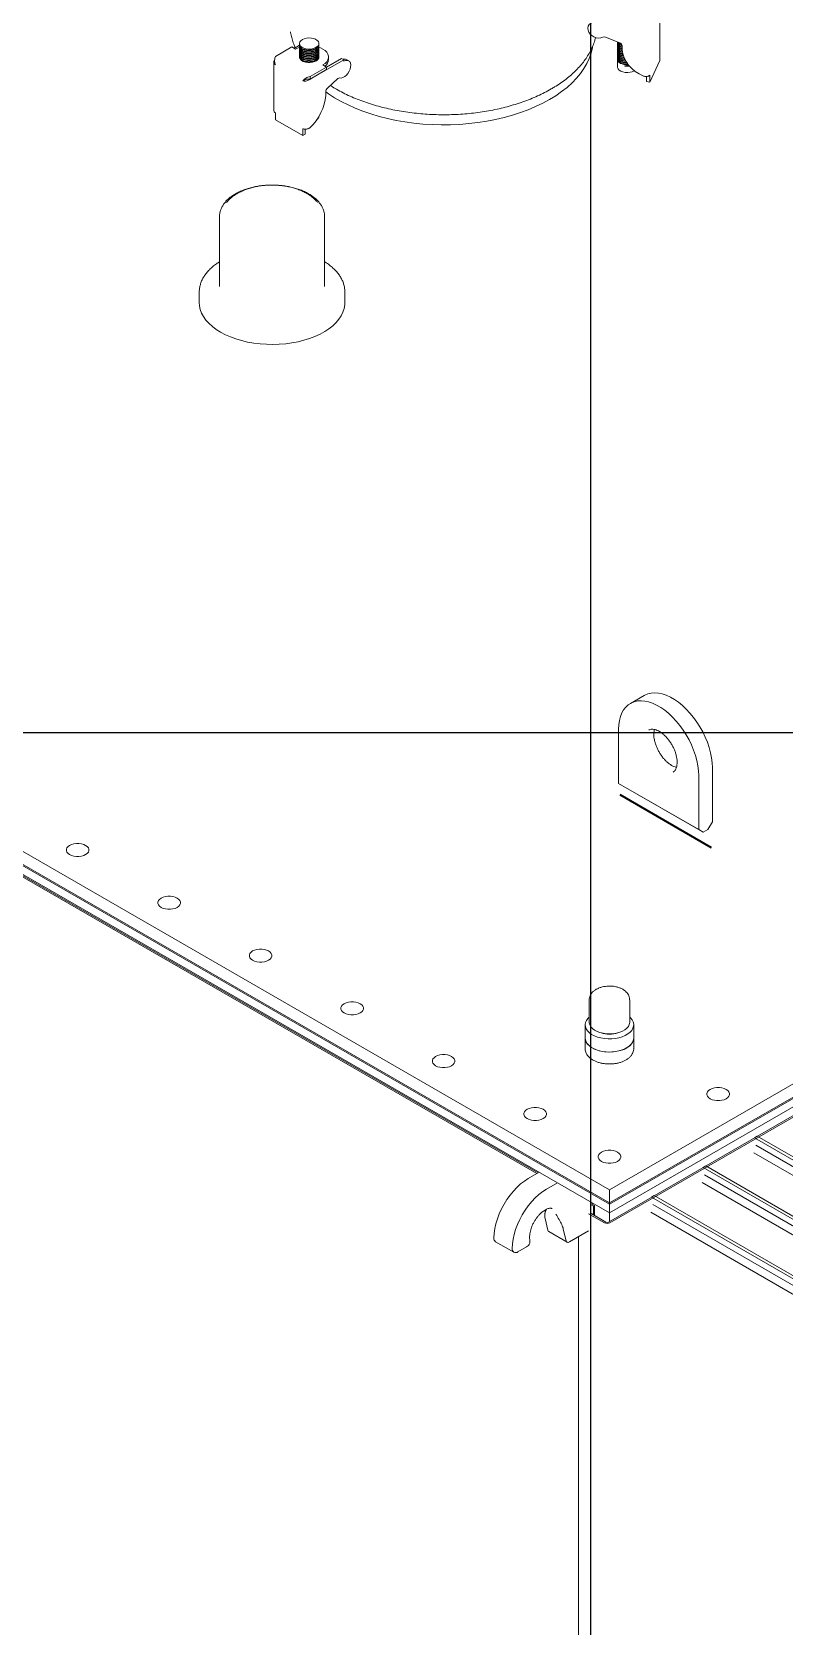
# Model space of a CAD drawing. Header units: millimetres. Extents: x 51507 to 66627, y -17810 to -7118.
# Drawn here: x 60522 to 60987, y -14679 to -13693 of the extents above; entities that cross this region are included whole.
import ezdxf

# ---------------------------------------------------------------- set-up
doc = ezdxf.new("R2010")
doc.units = ezdxf.units.MM
doc.header["$LTSCALE"] = 10
doc.layers.get('Defpoints').update_dxf_attribs({"lineweight": 25})
doc.layers.add('粗实线', color=4, linetype='Continuous', lineweight=18)
doc.layers.add('细实线', color=3, linetype='Continuous', lineweight=35)

msp = doc.modelspace()

# ---------------------------------------------------------------- linework, layer by layer
at = {"layer": 'Defpoints'}
for p, q in [((60867.409, -7118.116), (60867.409, -17810.116)), ((51507.409, -14126.114), (66627.409, -14126.114))]:
    msp.add_line(p, q, dxfattribs=at)
at = {"layer": '粗实线'}
for p, q in [((59542.754, -13637.505), (60879.186, -14409.011)), ((59542.754, -13645.671), (60879.186, -14417.177)), ((60879.186, -14417.994), (59549.825, -13650.57)), ((59550.931, -13656.464), (60879.186, -14423.249)), ((60910.393, -13705.409), (60910.393, -13675.607)), ((60684.307, -13702.741), (60687.587, -13700.847)), ((60684.705, -13702.511), (60684.534, -13701.525)), ((60687.57, -13699.749), (60687.57, -13700.642)), ((60687.57, -13700.894), (60687.57, -13701.663)), ((60699.57, -13700.132), (60699.57, -13699.749)), ((60699.57, -13701.153), (60699.57, -13700.384)), ((60699.57, -13702.173), (60699.57, -13701.405)), ((60876.792, -13695.878), (60885.554, -13699.383)), ((60884.151, -13698.822), (60884.151, -13699.154)), ((60884.151, -13699.406), (60884.151, -13700.174)), ((60884.151, -13700.426), (60884.151, -13701.195)), ((60884.151, -13701.447), (60884.151, -13702.216)), ((60886.064, -13699.695), (60885.33, -13699.242)), ((60834.328, -14398.99), (59630.435, -13703.997)), ((60835.035, -14398.581), (59631.142, -13703.589)), ((60671.683, -13711.243), (60671.683, -13741.045)), ((60672.621, -13707.773), (60682.822, -13701.883)), ((60682.822, -13701.883), (60685.085, -13703.19)), ((60687.57, -13701.915), (60687.57, -13702.684)), ((60687.57, -13702.936), (60687.57, -13703.704)), ((60687.57, -13703.956), (60687.57, -13704.725)), ((60687.57, -13704.977), (60687.57, -13705.746)), ((60687.57, -13705.998), (60687.57, -13706.766)), ((60687.57, -13707.018), (60687.57, -13707.787)), ((60687.57, -13708.039), (60687.57, -13708.088)), ((60694.117, -13721.897), (60714.994, -13709.844)), ((60699.57, -13703.194), (60699.57, -13702.425)), ((60699.57, -13704.215), (60699.57, -13703.446)), ((60699.57, -13705.235), (60699.57, -13704.467)), ((60699.57, -13706.256), (60699.57, -13705.487)), ((60699.57, -13707.277), (60699.57, -13706.508)), ((60699.57, -13708.088), (60699.57, -13707.529)), ((60704.318, -13714.375), (60713.58, -13709.028)), ((60705.57, -13709.721), (60705.57, -13708.088)), ((60713.58, -13709.028), (60714.994, -13709.844)), ((60714.994, -13709.844), (60714.994, -13710.743)), ((60717.994, -13710.446), (60716.58, -13709.629)), ((60884.151, -13702.468), (60884.151, -13703.236)), ((60884.151, -13703.488), (60884.151, -13704.257)), ((60884.151, -13704.509), (60884.151, -13705.278)), ((60884.151, -13705.53), (60884.151, -13706.298)), ((60884.151, -13706.55), (60884.151, -13707.319)), ((60884.151, -13707.571), (60884.151, -13708.34)), ((60884.151, -13708.592), (60884.151, -13709.36)), ((60884.151, -13709.612), (60884.151, -13714.251)), ((60910.284, -13710.193), (60904.072, -13723.576)), ((60910.365, -13705.321), (60910.284, -13705.883)), ((60910.284, -13710.193), (60910.284, -13705.883)), ((60694.117, -13720.182), (60704.318, -13714.293)), ((60694.117, -13721.815), (60704.318, -13715.926)), ((60694.117, -13720.182), (60694.117, -13721.815)), ((60704.318, -13714.293), (60702.055, -13712.987)), ((60704.318, -13714.293), (60704.318, -13715.926)), ((60888.599, -13713.766), (60888.599, -13713.514)), ((60888.648, -13713.57), (60888.599, -13713.766)), ((60888.648, -13713.498), (60888.648, -13713.57)), ((60902.14, -13723.277), (60902.14, -13720.14)), ((60904.072, -13723.576), (60904.072, -13719.266)), ((60689.591, -13722.795), (60690.409, -13722.323)), ((60711.218, -13721.49), (60704.803, -13727.342)), ((60904.072, -13723.576), (60902.14, -13723.277)), ((60672.621, -13746.956), (60672.621, -13742.646)), ((60689.591, -13756.753), (60672.621, -13746.956)), ((60689.591, -13756.753), (60689.591, -13752.442)), ((60689.591, -13756.753), (60691.005, -13755.936)), ((60691.005, -13755.936), (60691.005, -13752.71)), ((60638.089, -13806.902), (60638.09, -13806.743)), ((60638.089, -13806.902), (60638.089, -13850.178)), ((60703.089, -13806.902), (60703.086, -13807.171)), ((60703.089, -13850.178), (60703.089, -13806.902)), ((60625.589, -13853.444), (60625.601, -13852.859)), ((60625.589, -13853.444), (60625.589, -13859.977)), ((60715.589, -13859.977), (60715.589, -13853.444)), ((60879.186, -14409.011), (61572.15, -14008.971)), ((60879.186, -14417.177), (61572.15, -14017.137)), ((61565.079, -14022.036), (60879.186, -14417.994)), ((60879.186, -14423.249), (61563.973, -14027.93)), ((60878.62, -14428.941), (61506.248, -14066.619)), ((60879.468, -14429.431), (61507.096, -14067.109)), ((60900.578, -14103.156), (60892.093, -14108.054)), ((60884.842, -14157.557), (60884.842, -14124.079)), ((60934.34, -14152.653), (60934.34, -14186.131)), ((60942.825, -14147.755), (60942.825, -14181.233)), ((60884.842, -14157.557), (60934.34, -14186.131)), ((60887.671, -14159.19), (60884.842, -14157.557)), ((60937.168, -14187.765), (60887.671, -14159.19)), ((60939.997, -14186.132), (60942.825, -14181.233)), ((60934.34, -14186.131), (60937.168, -14187.765)), ((60939.997, -14186.132), (60937.168, -14187.765)), ((60866.686, -14291.443), (60866.686, -14305.324)), ((60891.686, -14305.324), (60891.686, -14291.443)), ((60864.186, -14306.957), (60864.186, -14315.123)), ((60894.186, -14315.123), (60894.186, -14306.957)), ((60864.186, -14315.123), (60864.186, -14321.655)), ((60864.187, -14321.548), (60864.186, -14321.655)), ((60894.186, -14321.655), (60894.186, -14315.123)), ((60968.847, -14376.854), (60970.544, -14375.874)), ((61180.979, -14499.315), (60968.847, -14376.854)), ((61179.1, -14502.313), (60969.695, -14381.427)), ((61182.676, -14498.336), (60970.544, -14375.874)), ((61174.329, -14505.067), (60968.423, -14386.2)), ((60828.981, -14402.076), (60835.745, -14398.171)), ((60937.027, -14395.223), (60938.724, -14394.244)), ((61149.159, -14517.684), (60937.027, -14395.223)), ((61147.28, -14520.682), (60937.875, -14399.796)), ((61150.856, -14516.705), (60938.724, -14394.244)), ((60840.295, -14408.607), (60847.059, -14404.703)), ((60879.186, -14417.177), (60879.186, -14409.011)), ((61142.51, -14523.436), (60936.603, -14404.569)), ((60869.286, -14419.171), (60867.872, -14418.354)), ((60868.579, -14417.126), (60868.579, -14417.946)), ((60869.993, -14418.762), (60868.579, -14417.946)), ((60869.286, -14419.171), (60869.993, -14418.762)), ((60869.286, -14424.532), (60869.286, -14419.171)), ((60869.993, -14424.941), (60869.993, -14418.762)), ((60879.186, -14417.994), (60879.186, -14417.177)), ((60879.186, -14422.346), (60879.186, -14417.994)), ((60905.207, -14413.592), (60906.904, -14412.613)), ((61117.339, -14536.054), (60905.207, -14413.592)), ((61116.428, -14539.61), (60906.056, -14418.165)), ((61119.036, -14535.074), (60906.904, -14412.613)), ((60841.06, -14434.05), (60839.348, -14426.768)), ((60876.074, -14429.431), (60866.316, -14423.798)), ((60876.923, -14428.941), (60867.165, -14423.308)), ((60879.186, -14423.249), (60879.186, -14422.346)), ((60879.186, -14422.346), (60879.186, -14423.249)), ((60879.186, -14428.614), (60879.186, -14423.249)), ((61116.066, -14544.909), (60904.783, -14422.938)), ((60808.804, -14441.108), (60820.117, -14447.639)), ((60841.623, -14434.888), (60852.937, -14441.419)), ((60852.374, -14440.581), (60850.662, -14433.3)), ((60866.316, -14434.413), (60854.437, -14441.27)), ((60860.094, -14438.005), (60860.094, -15236.746)), ((60822.617, -14447.391), (60827.92, -14444.33))]:
    msp.add_line(p, q, dxfattribs=at)
for points in [[(60871.633, -13686.513), (60870.188, -13686.444), (60868.833, -13686.69), (60867.656, -13687.234), (60866.73, -13688.042), (60866.114, -13689.064), (60865.848, -13690.234), (60865.947, -13691.479), (60866.406, -13692.719), (60867.196, -13693.877), (60868.266, -13694.879), (60869.55, -13695.661), (60870.965, -13696.175), (60872.422, -13696.388), (60873.83, -13696.286), (60875.098, -13695.875)], [(60689.327, -13697.3), (60688.406, -13697.986), (60687.808, -13698.783), (60687.573, -13699.64), (60687.715, -13700.505), (60688.224, -13701.322), (60689.069, -13702.04), (60690.198, -13702.614), (60691.538, -13703.008), (60693.005, -13703.198), (60694.509, -13703.17), (60695.953, -13702.928), (60697.248, -13702.486), (60698.311, -13701.872), (60699.077, -13701.125), (60699.496, -13700.291), (60699.543, -13699.423), (60699.215, -13698.576), (60698.533, -13697.802), (60697.538, -13697.151), (60696.294, -13696.663), (60694.879, -13696.369), (60693.382, -13696.287), (60691.896, -13696.423), (60690.516, -13696.768), (60689.327, -13697.3)], [(60886.944, -13701.275), (60886.962, -13703.667), (60887.393, -13706.095), (60888.227, -13708.507), (60889.446, -13710.852), (60891.024, -13713.078), (60892.928, -13715.139), (60895.116, -13716.99), (60897.541, -13718.591), (60900.153, -13719.91)], [(60685.085, -13703.19), (60686.687, -13702.414), (60687.669, -13702.056)], [(60687.57, -13708.088), (60687.644, -13708.63), (60688.064, -13709.464), (60688.829, -13710.211), (60689.893, -13710.825), (60691.187, -13711.267), (60692.631, -13711.509), (60694.135, -13711.537), (60695.603, -13711.347), (60696.943, -13710.953), (60698.071, -13710.379), (60698.916, -13709.661), (60699.426, -13708.844), (60699.57, -13708.088)], [(60699.518, -13702.072), (60700.453, -13702.414), (60702.055, -13703.19), (60703.4, -13704.115), (60704.446, -13705.16), (60705.161, -13706.295), (60705.524, -13707.484), (60705.524, -13708.692), (60705.161, -13709.881), (60704.446, -13711.016), (60703.4, -13712.062), (60702.055, -13712.987)], [(60868.755, -13701.655), (60868.618, -13702.44), (60867.831, -13705.698), (60866.698, -13708.921), (60865.224, -13712.098), (60863.413, -13715.216), (60861.274, -13718.264), (60858.813, -13721.23), (60856.041, -13724.104), (60852.967, -13726.873), (60849.605, -13729.528), (60845.965, -13732.058), (60842.063, -13734.454), (60837.912, -13736.707), (60833.529, -13738.808), (60828.93, -13740.749), (60824.133, -13742.523), (60819.156, -13744.124), (60814.018, -13745.544), (60808.738, -13746.779), (60803.336, -13747.825), (60797.833, -13748.676), (60792.25, -13749.33), (60786.607, -13749.784), (60780.927, -13750.037), (60775.231, -13750.088), (60769.54, -13749.936), (60763.876, -13749.582), (60758.26, -13749.028), (60752.714, -13748.275), (60747.259, -13747.326), (60741.916, -13746.185), (60736.704, -13744.857), (60731.644, -13743.346), (60726.755, -13741.658), (60722.055, -13739.799), (60717.562, -13737.777), (60713.293, -13735.599), (60709.265, -13733.273), (60705.492, -13730.809), (60703.785, -13729.587)], [(60714.994, -13710.743), (60716.053, -13710.286), (60717.044, -13710.169), (60717.906, -13710.398), (60718.584, -13710.958), (60719.035, -13711.815), (60719.23, -13712.914), (60719.157, -13714.185), (60718.821, -13715.548), (60718.243, -13716.918), (60717.459, -13718.206), (60716.52, -13719.333), (60715.484, -13720.226), (60714.417, -13720.829), (60713.387, -13721.104), (60712.458, -13721.033)], [(60884.151, -13714.251), (60884.191, -13714.649), (60884.55, -13715.492), (60885.261, -13716.258), (60886.279, -13716.897), (60887.54, -13717.37), (60888.965, -13717.646), (60890.465, -13717.71), (60891.946, -13717.556), (60893.313, -13717.195), (60894.482, -13716.648), (60894.588, -13716.583)], [(60703.787, -13729.607), (60703.773, -13732.004), (60703.457, -13734.547), (60702.847, -13737.183), (60701.954, -13739.853), (60700.799, -13742.503), (60699.406, -13745.073), (60697.804, -13747.511), (60696.028, -13749.762), (60694.117, -13751.78)], [(60625.589, -13859.977), (60625.724, -13861.986), (60626.207, -13864.267), (60627.038, -13866.515), (60628.209, -13868.711), (60629.712, -13870.84), (60631.535, -13872.883), (60633.664, -13874.825), (60636.082, -13876.651), (60638.769, -13878.346)], [(60638.769, -13878.346), (60641.706, -13879.897), (60644.869, -13881.293), (60648.233, -13882.522), (60651.772, -13883.574), (60655.458, -13884.442), (60659.263, -13885.118), (60663.157, -13885.598), (60667.108, -13885.877), (60671.087, -13885.953), (60675.062, -13885.826), (60679.002, -13885.497), (60682.876, -13884.968), (60686.654, -13884.243), (60690.306, -13883.328), (60693.804, -13882.231), (60697.12, -13880.959), (60700.228, -13879.524), (60703.105, -13877.935), (60705.727, -13876.206), (60708.074, -13874.349), (60710.128, -13872.381), (60711.872, -13870.315), (60713.293, -13868.168), (60714.38, -13865.957), (60715.125, -13863.7), (60715.52, -13861.413), (60715.589, -13859.977)], [(60900.578, -14103.156), (60901.025, -14102.91), (60902.928, -14102.123), (60904.985, -14101.657), (60907.177, -14101.517), (60909.481, -14101.705), (60911.873, -14102.22), (60914.329, -14103.055), (60916.823, -14104.202), (60919.33, -14105.649), (60921.824, -14107.382), (60924.28, -14109.382), (60926.672, -14111.629), (60928.976, -14114.101), (60931.168, -14116.771), (60933.225, -14119.613), (60935.128, -14122.597), (60936.855, -14125.692), (60938.389, -14128.868), (60939.715, -14132.09), (60940.82, -14135.326), (60941.69, -14138.544), (60942.319, -14141.709), (60942.698, -14144.79), (60942.825, -14147.755)], [(60884.842, -14124.079), (60884.969, -14121.261), (60885.349, -14118.618), (60885.977, -14116.178), (60886.848, -14113.966), (60887.952, -14112.005), (60889.278, -14110.313), (60890.813, -14108.91), (60892.54, -14107.809), (60894.442, -14107.021), (60896.5, -14106.555), (60898.692, -14106.416), (60900.996, -14106.604), (60903.388, -14107.118), (60905.844, -14107.953), (60908.338, -14109.1), (60910.845, -14110.547), (60913.339, -14112.28), (60915.795, -14114.28), (60918.187, -14116.528), (60920.49, -14119), (60922.682, -14121.67), (60924.74, -14124.512), (60926.642, -14127.495), (60928.37, -14130.591), (60929.904, -14133.766), (60931.23, -14136.988), (60932.334, -14140.225), (60933.205, -14143.442), (60933.833, -14146.608), (60934.213, -14149.688), (60934.34, -14152.653)], [(60545.431, -14201.643), (60546.657, -14202.208), (60548.069, -14202.6), (60549.597, -14202.802), (60551.165, -14202.802), (60552.693, -14202.6), (60554.105, -14202.208), (60555.331, -14201.643), (60556.308, -14200.936), (60556.988, -14200.121), (60557.337, -14199.238), (60557.337, -14198.334), (60556.988, -14197.451), (60556.308, -14196.636), (60555.331, -14195.929), (60554.105, -14195.364), (60552.693, -14194.972), (60551.165, -14194.77), (60549.597, -14194.77), (60548.069, -14194.972), (60546.657, -14195.364), (60545.431, -14195.929), (60544.454, -14196.636), (60543.774, -14197.451), (60543.425, -14198.334), (60543.425, -14199.238), (60543.774, -14200.121), (60544.454, -14200.936), (60545.431, -14201.643)], [(60602, -14234.3), (60603.225, -14234.864), (60604.638, -14235.257), (60606.166, -14235.458), (60607.733, -14235.458), (60609.261, -14235.257), (60610.674, -14234.864), (60611.899, -14234.3), (60612.877, -14233.592), (60613.557, -14232.777), (60613.906, -14231.895), (60613.906, -14230.99), (60613.557, -14230.108), (60612.877, -14229.292), (60611.899, -14228.585), (60610.674, -14228.021), (60609.261, -14227.628), (60607.733, -14227.427), (60606.166, -14227.427), (60604.638, -14227.628), (60603.225, -14228.021), (60602, -14228.585), (60601.022, -14229.292), (60600.342, -14230.108), (60599.994, -14230.99), (60599.994, -14231.895), (60600.342, -14232.777), (60601.022, -14233.592), (60602, -14234.3)], [(60658.568, -14266.956), (60659.794, -14267.52), (60661.206, -14267.913), (60662.734, -14268.114), (60664.302, -14268.114), (60665.83, -14267.913), (60667.242, -14267.52), (60668.468, -14266.956), (60669.445, -14266.249), (60670.125, -14265.433), (60670.474, -14264.551), (60670.474, -14263.646), (60670.125, -14262.764), (60669.445, -14261.949), (60668.468, -14261.241), (60667.242, -14260.677), (60665.83, -14260.284), (60664.302, -14260.083), (60662.734, -14260.083), (60661.206, -14260.284), (60659.794, -14260.677), (60658.568, -14261.241), (60657.591, -14261.949), (60656.911, -14262.764), (60656.562, -14263.646), (60656.562, -14264.551), (60656.911, -14265.433), (60657.591, -14266.249), (60658.568, -14266.956)], [(60715.137, -14299.612), (60716.362, -14300.177), (60717.775, -14300.569), (60719.303, -14300.771), (60720.87, -14300.771), (60722.399, -14300.569), (60723.811, -14300.177), (60725.036, -14299.612), (60726.014, -14298.905), (60726.694, -14298.09), (60727.043, -14297.207), (60727.043, -14296.303), (60726.694, -14295.42), (60726.014, -14294.605), (60725.036, -14293.898), (60723.811, -14293.333), (60722.399, -14292.941), (60720.87, -14292.739), (60719.303, -14292.739), (60717.775, -14292.941), (60716.362, -14293.333), (60715.137, -14293.898), (60714.16, -14294.605), (60713.479, -14295.42), (60713.131, -14296.303), (60713.131, -14297.207), (60713.479, -14298.09), (60714.16, -14298.905), (60715.137, -14299.612)], [(60866.686, -14302.171), (60865.873, -14302.967), (60864.974, -14304.187), (60864.408, -14305.472), (60864.188, -14306.792), (60864.32, -14308.115), (60864.801, -14309.412), (60865.618, -14310.65), (60866.754, -14311.803), (60868.181, -14312.842), (60869.865, -14313.742), (60871.769, -14314.484), (60873.846, -14315.05), (60876.048, -14315.425), (60878.324, -14315.602), (60880.62, -14315.577), (60882.883, -14315.35), (60885.058, -14314.926), (60887.096, -14314.315), (60888.949, -14313.531), (60890.573, -14312.594), (60891.93, -14311.524), (60892.988, -14310.348), (60893.723, -14309.092), (60894.117, -14307.786), (60894.161, -14306.46), (60893.854, -14305.146), (60893.203, -14303.875), (60892.224, -14302.676), (60891.686, -14302.171)], [(60866.686, -14305.324), (60866.711, -14305.784), (60867.025, -14306.994), (60867.689, -14308.156), (60868.683, -14309.237), (60869.98, -14310.206), (60871.541, -14311.034), (60873.322, -14311.697), (60875.272, -14312.178), (60877.335, -14312.461), (60879.451, -14312.539), (60881.559, -14312.409), (60883.599, -14312.076), (60885.512, -14311.548), (60887.243, -14310.841), (60888.742, -14309.976), (60889.966, -14308.977), (60890.881, -14307.872), (60891.458, -14306.695), (60891.683, -14305.478), (60891.686, -14305.324)], [(60889.792, -14321.246), (60888.049, -14322.109), (60886.098, -14322.808), (60883.985, -14323.327), (60881.759, -14323.654), (60879.473, -14323.781), (60877.18, -14323.704), (60874.935, -14323.427), (60872.789, -14322.955), (60870.792, -14322.3), (60868.993, -14321.476), (60867.433, -14320.503), (60866.148, -14319.405), (60865.168, -14318.205), (60864.517, -14316.934), (60864.21, -14315.62), (60864.186, -14315.123)], [(60894.186, -14315.123), (60894.117, -14315.951), (60893.723, -14317.257), (60892.988, -14318.513), (60891.93, -14319.69), (60890.573, -14320.759), (60888.949, -14321.697), (60887.096, -14322.48), (60885.058, -14323.091), (60882.883, -14323.515), (60880.62, -14323.743), (60878.324, -14323.768), (60876.048, -14323.591), (60873.846, -14323.215), (60871.769, -14322.65), (60869.865, -14321.908), (60868.181, -14321.007), (60866.754, -14319.968), (60865.618, -14318.816), (60864.801, -14317.577), (60864.32, -14316.281), (60864.186, -14315.123)], [(60894.186, -14315.123), (60894.183, -14315.289), (60893.963, -14316.608), (60893.397, -14317.893), (60892.498, -14319.113), (60891.287, -14320.239), (60889.792, -14321.246)], [(60771.705, -14332.269), (60772.931, -14332.833), (60774.343, -14333.226), (60775.871, -14333.427), (60777.439, -14333.427), (60778.967, -14333.226), (60780.379, -14332.833), (60781.605, -14332.269), (60782.582, -14331.561), (60783.262, -14330.746), (60783.611, -14329.864), (60783.611, -14328.959), (60783.262, -14328.077), (60782.582, -14327.261), (60781.605, -14326.554), (60780.379, -14325.99), (60778.967, -14325.597), (60777.439, -14325.396), (60775.871, -14325.396), (60774.343, -14325.597), (60772.931, -14325.99), (60771.705, -14326.554), (60770.728, -14327.261), (60770.048, -14328.077), (60769.699, -14328.959), (60769.699, -14329.864), (60770.048, -14330.746), (60770.728, -14331.561), (60771.705, -14332.269)], [(60941.411, -14352.679), (60940.434, -14351.971), (60939.754, -14351.156), (60939.405, -14350.274), (60939.405, -14349.369), (60939.754, -14348.487), (60940.434, -14347.672), (60941.411, -14346.964), (60942.637, -14346.4), (60944.049, -14346.007), (60945.577, -14345.806), (60947.145, -14345.806), (60948.673, -14346.007), (60950.085, -14346.4), (60951.311, -14346.964), (60952.288, -14347.672), (60952.968, -14348.487), (60953.317, -14349.369), (60953.317, -14350.274), (60952.968, -14351.156), (60952.288, -14351.971), (60951.311, -14352.679), (60950.085, -14353.243), (60948.673, -14353.636), (60947.145, -14353.837), (60945.577, -14353.837), (60944.049, -14353.636), (60942.637, -14353.243), (60941.411, -14352.679)], [(60828.274, -14364.925), (60829.499, -14365.489), (60830.912, -14365.882), (60832.44, -14366.083), (60834.007, -14366.083), (60835.536, -14365.882), (60836.948, -14365.489), (60838.173, -14364.925), (60839.151, -14364.218), (60839.831, -14363.402), (60840.18, -14362.52), (60840.18, -14361.615), (60839.831, -14360.733), (60839.151, -14359.918), (60838.173, -14359.21), (60836.948, -14358.646), (60835.536, -14358.253), (60834.007, -14358.052), (60832.44, -14358.052), (60830.912, -14358.253), (60829.499, -14358.646), (60828.274, -14359.21), (60827.297, -14359.918), (60826.617, -14360.733), (60826.268, -14361.615), (60826.268, -14362.52), (60826.617, -14363.402), (60827.297, -14364.218), (60828.274, -14364.925)], [(60874.236, -14391.458), (60875.461, -14392.023), (60876.874, -14392.415), (60878.402, -14392.617), (60879.969, -14392.617), (60881.498, -14392.415), (60882.91, -14392.023), (60884.135, -14391.458), (60885.113, -14390.751), (60885.793, -14389.936), (60886.142, -14389.053), (60886.142, -14388.148), (60885.793, -14387.266), (60885.113, -14386.451), (60884.135, -14385.744), (60882.91, -14385.179), (60881.498, -14384.787), (60879.969, -14384.585), (60878.402, -14384.585), (60876.874, -14384.787), (60875.461, -14385.179), (60874.236, -14385.744), (60873.259, -14386.451), (60872.578, -14387.266), (60872.23, -14388.148), (60872.23, -14389.053), (60872.578, -14389.936), (60873.259, -14390.751), (60874.236, -14391.458)], [(60828.981, -14402.076), (60826.606, -14403.601), (60824.261, -14405.415), (60821.975, -14407.495), (60819.777, -14409.815), (60817.695, -14412.346), (60815.755, -14415.056), (60813.981, -14417.91), (60812.396, -14420.874), (60811.019, -14423.909), (60809.869, -14426.977), (60808.958, -14430.041), (60808.3, -14433.061), (60807.901, -14435.999), (60807.768, -14438.819)], [(60840.295, -14408.607), (60837.92, -14410.133), (60835.574, -14411.947), (60833.288, -14414.027), (60831.091, -14416.347), (60829.009, -14418.877), (60827.069, -14421.587), (60825.295, -14424.442), (60823.71, -14427.405), (60822.333, -14430.44), (60821.182, -14433.509), (60820.272, -14436.572), (60819.613, -14439.592), (60819.215, -14442.53), (60819.082, -14445.35)], [(60852.374, -14440.581), (60852.484, -14440.906), (60852.649, -14441.172), (60852.864, -14441.373), (60853.123, -14441.502), (60853.418, -14441.558), (60853.741, -14441.537), (60854.084, -14441.44), (60854.437, -14441.27)]]:
    msp.add_lwpolyline(points, dxfattribs=at)
for centre, radius, start, end in [((60875.942, -13697.846), 2.143, 66.639342, 113.181656), ((60884.92, -13701.305), 2.024, 0.852765, 71.724151), ((60700.076, -13709.304), 5.51, 306.470258, 355.653295), ((60715.403, -13711.934), 2.588, 62.9512, 111.663214), ((60712.266, -13722.423), 1.403, 82.127605, 138.291695), ((60706.862, -13729.628), 3.076, 132.018855, 179.605943), ((60696.773, -13744.42), 2.818, 303.24336, 352.153784), ((60879.186, -14296.573), 16.174, 251.160134, 288.839866), ((60877.771, -14426.155), 3.689, 242.609672, 297.390328), ((60877.771, -14427.303), 1.844, 242.609672, 297.390328), ((60810.218, -14439.089), 2.465, 173.701152, 234.986667), ((60842.277, -14433.84), 1.235, 189.792107, 238.052311), ((60821.237, -14445.699), 2.184, 170.785963, 309.203285), ((60824.908, -14439.228), 5.925, 300.555296, 315.197539)]:
    msp.add_arc(centre, radius, start, end, dxfattribs=at)
for points, knots in [([(60682.018, -13692.551), (60682.03, -13692.663), (60682.151, -13693.86), (60682.684, -13696.124), (60683.601, -13699.302), (60684.484, -13701.368), (60684.92, -13702.387)], [0, 0, 0, 0, 0.3454519, 3.6846557, 7.0310702, 10.2920923, 10.2920923, 10.2920923, 10.2920923]), ([(60699.57, -13701.405), (60699.48, -13701.879), (60699.3, -13702.829), (60697.912, -13704.045), (60695.929, -13704.88), (60693.568, -13705.214), (60691.219, -13705.007), (60689.201, -13704.299), (60687.942, -13703.216), (60687.418, -13702.293), (60687.599, -13701.831), (60687.616, -13701.789)], [0, 0, 0, 0, 1.8840105, 3.768021, 5.6520315, 7.536042, 9.4200525, 11.304063, 13.1880735, 15.072084, 15.260266, 15.260266, 15.260266, 15.260266]), ([(60699.529, -13700.258), (60699.544, -13700.3), (60699.722, -13700.805), (60699.198, -13701.813), (60697.939, -13703.023), (60695.921, -13703.859), (60693.572, -13704.193), (60691.211, -13703.986), (60689.228, -13703.28), (60687.841, -13702.191), (60687.66, -13701.327), (60687.57, -13700.894)], [0, 0, 0, 0, 0.171058, 2.056804, 3.9425501, 5.8282961, 7.7140421, 9.5997881, 11.4855341, 13.3712801, 15.2570262, 15.2570262, 15.2570262, 15.2570262]), ([(60706.596, -13725.706), (60707.554, -13726.316), (60709.759, -13727.72), (60713.476, -13729.758), (60717.685, -13731.839), (60722.096, -13733.766), (60726.685, -13735.54), (60731.439, -13737.153), (60736.341, -13738.601), (60741.374, -13739.88), (60746.523, -13740.985), (60751.771, -13741.914), (60757.1, -13742.665), (60762.493, -13743.234), (60767.932, -13743.62), (60773.399, -13743.822), (60778.878, -13743.839), (60784.348, -13743.672), (60789.794, -13743.32), (60795.196, -13742.786), (60800.538, -13742.07), (60805.802, -13741.174), (60810.97, -13740.102), (60816.026, -13738.856), (60820.953, -13737.44), (60825.735, -13735.858), (60830.357, -13734.115), (60834.803, -13732.215), (60839.108, -13730.14), (60842.564, -13728.262), (60845.874, -13726.292), (60848.993, -13724.261), (60852.454, -13721.723), (60855.664, -13719.065), (60858.609, -13716.295), (60861.277, -13713.422), (60863.659, -13710.457), (60865.744, -13707.412), (60867.528, -13704.297), (60868.987, -13701.125), (60870.022, -13698.349), (60870.44, -13696.619), (60870.595, -13695.977)], [0, 0, 0, 0, 3.6749305, 8.4589632, 13.2423599, 18.0243774, 22.8045834, 27.5827759, 32.3589188, 37.133092, 41.9054545, 46.6762181, 51.4456286, 56.2139539, 60.9814751, 65.7484815, 70.5152672, 75.2821295, 80.0492777, 84.8170028, 89.5856056, 94.3553852, 99.1266366, 103.8996452, 108.6746794, 113.4519788, 118.2317359, 123.014071, 127.7989963, 132.754585, 135.281258, 140.0706561, 144.8617714, 149.6518311, 154.4387156, 159.219653, 163.9912481, 168.7496636, 173.491003, 178.2119064, 182.9102862, 185.6825577, 185.6825577, 185.6825577, 185.6825577]), ([(60886.99, -13701.878), (60886.823, -13701.839), (60885.94, -13701.635), (60884.885, -13700.822), (60884.111, -13699.874), (60884.225, -13699.3), (60884.254, -13699.157)], [0, 0, 0, 0, 0.3844701, 2.0282772, 3.6720842, 4.2184483, 4.2184483, 4.2184483, 4.2184483]), ([(60887.01, -13702.135), (60886.836, -13702.095), (60885.946, -13701.889), (60884.885, -13701.074), (60884.111, -13700.126), (60884.225, -13699.552), (60884.254, -13699.409)], [0, 0, 0, 0, 0.4004304, 2.0461207, 3.6918109, 4.238801, 4.238801, 4.238801, 4.238801]), ([(60887.07, -13702.919), (60886.875, -13702.874), (60885.963, -13702.666), (60884.883, -13701.844), (60884.111, -13700.894), (60884.225, -13700.321), (60884.254, -13700.178)], [0, 0, 0, 0, 0.4492994, 2.1006542, 3.752009, 4.3008819, 4.3008819, 4.3008819, 4.3008819]), ([(60887.09, -13703.176), (60886.888, -13703.13), (60885.968, -13702.92), (60884.883, -13702.096), (60884.111, -13701.146), (60884.225, -13700.573), (60884.254, -13700.43)], [0, 0, 0, 0, 0.4653884, 2.1185756, 3.7717627, 4.3212446, 4.3212446, 4.3212446, 4.3212446]), ([(60887.15, -13703.96), (60886.927, -13703.909), (60885.985, -13703.697), (60884.882, -13702.866), (60884.111, -13701.915), (60884.225, -13701.342), (60884.254, -13701.199)], [0, 0, 0, 0, 0.514642, 2.1733413, 3.8320405, 4.3833546, 4.3833546, 4.3833546, 4.3833546]), ([(60887.17, -13704.217), (60886.94, -13704.165), (60885.991, -13703.951), (60884.881, -13703.118), (60884.111, -13702.167), (60884.225, -13701.594), (60884.254, -13701.451)], [0, 0, 0, 0, 0.5308546, 2.1913371, 3.8518196, 4.4037263, 4.4037263, 4.4037263, 4.4037263]), ([(60887.027, -13701.118), (60886.848, -13701.077), (60885.955, -13700.871), (60884.81, -13700.07), (60884.418, -13699.253), (60884.225, -13698.851)], [0, 0, 0, 0, 0.4265692, 2.1217838, 3.7674738, 3.7674738, 3.7674738, 3.7674738]), ([(60886.821, -13700.814), (60886.713, -13700.788), (60885.896, -13700.593), (60884.952, -13699.94), (60884.608, -13699.265), (60884.474, -13699.002)], [0, 0, 0, 0, 0.2638634, 1.9826073, 3.0816617, 3.0816617, 3.0816617, 3.0816617]), ([(60886.881, -13700.874), (60886.792, -13700.852), (60886.021, -13700.666), (60885.361, -13700.276), (60885.117, -13699.881), (60885.116, -13699.879)], [0, 0, 0, 0, 0.2375614, 2.0521264, 2.0643682, 2.0643682, 2.0643682, 2.0643682]), ([(60886.993, -13701.923), (60886.866, -13701.893), (60886.056, -13701.7), (60885.361, -13701.297), (60885.117, -13700.902), (60885.116, -13700.899)], [0, 0, 0, 0, 0.3400591, 2.1671391, 2.1794653, 2.1794653, 2.1794653, 2.1794653]), ([(60672.158, -13710.037), (60672.076, -13710.127), (60671.746, -13710.487), (60671.622, -13711.247), (60671.83, -13712.2), (60672.357, -13712.732), (60672.621, -13712.998)], [0, 0, 0, 0, 0.3377501, 1.3530167, 2.3682832, 3.3835498, 3.3835498, 3.3835498, 3.3835498]), ([(60672.621, -13712.998), (60672.464, -13712.518), (60672.15, -13711.557), (60672.116, -13710.036), (60672.307, -13708.693), (60672.519, -13708.071), (60672.621, -13707.773)], [0, 0, 0, 0, 1.3598882, 2.7207781, 4.081674, 5.3390873, 5.3390873, 5.3390873, 5.3390873]), ([(60699.529, -13703.32), (60699.544, -13703.362), (60699.722, -13703.867), (60699.198, -13704.875), (60697.939, -13706.085), (60695.922, -13706.921), (60693.57, -13707.255), (60691.218, -13707.049), (60689.201, -13706.341), (60687.942, -13705.257), (60687.418, -13704.334), (60687.599, -13703.872), (60687.616, -13703.83)], [0, 0, 0, 0, 0.1707888, 2.0535672, 3.9363456, 5.8191239, 7.7019023, 9.5846807, 11.467459, 13.3502374, 15.2330158, 15.4210747, 15.4210747, 15.4210747, 15.4210747]), ([(60699.57, -13706.508), (60699.48, -13706.983), (60699.3, -13707.932), (60697.912, -13709.149), (60695.929, -13709.983), (60693.568, -13710.317), (60691.219, -13710.111), (60689.201, -13709.403), (60687.942, -13708.319), (60687.418, -13707.396), (60687.599, -13706.934), (60687.616, -13706.892)], [0, 0, 0, 0, 1.8840105, 3.768021, 5.6520315, 7.536042, 9.4200525, 11.304063, 13.1880735, 15.072084, 15.260266, 15.260266, 15.260266, 15.260266]), ([(60699.529, -13702.299), (60699.544, -13702.341), (60699.722, -13702.846), (60699.198, -13703.854), (60697.939, -13705.065), (60695.921, -13705.901), (60693.572, -13706.234), (60691.211, -13706.028), (60689.228, -13705.321), (60687.841, -13704.232), (60687.66, -13703.368), (60687.57, -13702.936)], [0, 0, 0, 0, 0.171058, 2.056804, 3.9425501, 5.8282961, 7.7140421, 9.5997881, 11.4855341, 13.3712801, 15.2570262, 15.2570262, 15.2570262, 15.2570262]), ([(60699.529, -13705.361), (60699.544, -13705.403), (60699.722, -13705.908), (60699.198, -13706.916), (60697.939, -13708.127), (60695.921, -13708.963), (60693.572, -13709.296), (60691.211, -13709.09), (60689.228, -13708.383), (60687.841, -13707.294), (60687.66, -13706.43), (60687.57, -13705.998)], [0, 0, 0, 0, 0.171058, 2.056804, 3.9425501, 5.8282961, 7.7140421, 9.5997881, 11.4855341, 13.3712801, 15.2570262, 15.2570262, 15.2570262, 15.2570262]), ([(60699.529, -13707.403), (60699.544, -13707.445), (60699.722, -13707.949), (60699.198, -13708.957), (60697.939, -13710.168), (60695.921, -13711.004), (60693.572, -13711.338), (60691.211, -13711.131), (60689.228, -13710.425), (60687.841, -13709.335), (60687.66, -13708.471), (60687.57, -13708.039)], [0, 0, 0, 0, 0.171058, 2.056804, 3.9425501, 5.8282961, 7.7140421, 9.5997881, 11.4855341, 13.3712801, 15.2570262, 15.2570262, 15.2570262, 15.2570262]), ([(60697.733, -13702.742), (60697.715, -13702.759), (60697.281, -13703.162), (60695.804, -13703.64), (60693.571, -13704.002), (60691.334, -13703.769), (60689.849, -13703.371), (60689.409, -13703.005), (60689.383, -13702.984)], [0, 0, 0, 0, 0.0938072, 2.2186662, 4.3435252, 6.4683842, 8.5932433, 8.7267786, 8.7267786, 8.7267786, 8.7267786]), ([(60697.733, -13703.763), (60697.715, -13703.78), (60697.281, -13704.183), (60695.804, -13704.661), (60693.571, -13705.023), (60691.334, -13704.789), (60689.849, -13704.392), (60689.409, -13704.026), (60689.383, -13704.004)], [0, 0, 0, 0, 0.0938072, 2.2186662, 4.3435252, 6.4683842, 8.5932433, 8.7267786, 8.7267786, 8.7267786, 8.7267786]), ([(60697.733, -13704.783), (60697.715, -13704.8), (60697.281, -13705.204), (60695.804, -13705.682), (60693.571, -13706.043), (60691.334, -13705.81), (60689.849, -13705.413), (60689.409, -13705.047), (60689.383, -13705.025)], [0, 0, 0, 0, 0.0938072, 2.2186662, 4.3435252, 6.4683842, 8.5932433, 8.7267786, 8.7267786, 8.7267786, 8.7267786]), ([(60697.733, -13705.804), (60697.715, -13705.821), (60697.281, -13706.224), (60695.804, -13706.702), (60693.571, -13707.064), (60691.334, -13706.831), (60689.849, -13706.433), (60689.409, -13706.067), (60689.383, -13706.046)], [0, 0, 0, 0, 0.0938072, 2.2186662, 4.3435252, 6.4683842, 8.5932433, 8.7267786, 8.7267786, 8.7267786, 8.7267786]), ([(60697.733, -13706.825), (60697.715, -13706.842), (60697.281, -13707.245), (60695.804, -13707.723), (60693.571, -13708.085), (60691.334, -13707.851), (60689.849, -13707.454), (60689.409, -13707.088), (60689.383, -13707.066)], [0, 0, 0, 0, 0.0938072, 2.2186662, 4.3435252, 6.4683842, 8.5932433, 8.7267786, 8.7267786, 8.7267786, 8.7267786]), ([(60697.733, -13707.845), (60697.715, -13707.863), (60697.281, -13708.266), (60695.804, -13708.744), (60693.571, -13709.105), (60691.334, -13708.872), (60689.849, -13708.475), (60689.409, -13708.109), (60689.383, -13708.087)], [0, 0, 0, 0, 0.0938072, 2.2186662, 4.3435252, 6.4683842, 8.5932433, 8.7267786, 8.7267786, 8.7267786, 8.7267786]), ([(60697.733, -13708.866), (60697.715, -13708.883), (60697.281, -13709.286), (60695.804, -13709.764), (60693.571, -13710.126), (60691.334, -13709.893), (60689.849, -13709.495), (60689.409, -13709.129), (60689.383, -13709.108)], [0, 0, 0, 0, 0.0938072, 2.2186662, 4.3435252, 6.4683842, 8.5932433, 8.7267786, 8.7267786, 8.7267786, 8.7267786]), ([(60697.733, -13709.887), (60697.715, -13709.904), (60697.281, -13710.307), (60695.804, -13710.785), (60693.571, -13711.147), (60691.334, -13710.913), (60689.849, -13710.516), (60689.409, -13710.15), (60689.383, -13710.128)], [0, 0, 0, 0, 0.0938072, 2.2186662, 4.3435252, 6.4683842, 8.5932433, 8.7267786, 8.7267786, 8.7267786, 8.7267786]), ([(60887.231, -13705.001), (60886.979, -13704.945), (60886.008, -13704.727), (60884.88, -13703.888), (60884.111, -13702.935), (60884.225, -13702.362), (60884.254, -13702.219)], [0, 0, 0, 0, 0.5804772, 2.2463248, 3.9121724, 4.4658623, 4.4658623, 4.4658623, 4.4658623]), ([(60887.25, -13705.258), (60886.992, -13705.2), (60886.013, -13704.982), (60884.88, -13704.14), (60884.111, -13703.187), (60884.225, -13702.614), (60884.254, -13702.471)], [0, 0, 0, 0, 0.5968084, 2.2643918, 3.9319752, 4.4862421, 4.4862421, 4.4862421, 4.4862421]), ([(60887.45, -13706.077), (60887.122, -13706.006), (60886.069, -13705.777), (60884.876, -13704.912), (60884.111, -13703.956), (60884.225, -13703.383), (60884.254, -13703.24)], [0, 0, 0, 0, 0.7631894, 2.4476698, 4.1321502, 4.6920333, 4.6920333, 4.6920333, 4.6920333]), ([(60887.557, -13706.356), (60887.191, -13706.278), (60886.098, -13706.043), (60884.874, -13705.165), (60884.112, -13704.208), (60884.225, -13703.635), (60884.254, -13703.492)], [0, 0, 0, 0, 0.8530545, 2.5461087, 4.239163, 4.8018958, 4.8018958, 4.8018958, 4.8018958]), ([(60887.882, -13707.208), (60887.4, -13707.107), (60886.188, -13706.854), (60884.87, -13705.937), (60884.112, -13704.976), (60884.225, -13704.404), (60884.254, -13704.261)], [0, 0, 0, 0, 1.1313379, 2.8488131, 4.5662883, 5.1371381, 5.1371381, 5.1371381, 5.1371381]), ([(60887.989, -13707.487), (60887.469, -13707.38), (60886.217, -13707.121), (60884.869, -13706.19), (60884.112, -13705.228), (60884.225, -13704.656), (60884.254, -13704.513)], [0, 0, 0, 0, 1.2238701, 2.9488314, 4.6737927, 5.2471307, 5.2471307, 5.2471307, 5.2471307]), ([(60888.314, -13708.338), (60887.678, -13708.21), (60886.306, -13707.933), (60884.865, -13706.962), (60884.112, -13705.997), (60884.225, -13705.424), (60884.254, -13705.281)], [0, 0, 0, 0, 1.5095093, 3.2558747, 5.00224, 5.5826922, 5.5826922, 5.5826922, 5.5826922]), ([(60888.42, -13708.617), (60887.746, -13708.482), (60886.335, -13708.199), (60884.864, -13707.215), (60884.112, -13706.249), (60884.225, -13705.676), (60884.254, -13705.534)], [0, 0, 0, 0, 1.6042247, 3.3571764, 5.1101281, 5.6927695, 5.6927695, 5.6927695, 5.6927695]), ([(60888.732, -13709.433), (60888.687, -13709.433), (60887.863, -13709.428), (60886.401, -13708.932), (60884.858, -13708.001), (60884.113, -13707.016), (60884.225, -13706.445), (60884.254, -13706.302)], [0, 0, 0, 0, 0.1012893, 1.8766663, 3.6520433, 5.4274204, 6.0175154, 6.0175154, 6.0175154, 6.0175154]), ([(60888.828, -13709.686), (60888.752, -13709.686), (60887.894, -13709.684), (60886.4, -13709.186), (60884.858, -13708.253), (60884.113, -13707.268), (60884.225, -13706.697), (60884.254, -13706.554)], [0, 0, 0, 0, 0.1754019, 1.9574012, 3.7394004, 5.5213997, 6.1136958, 6.1136958, 6.1136958, 6.1136958]), ([(60889.288, -13710.459), (60889.057, -13710.462), (60888.042, -13710.474), (60886.397, -13709.965), (60884.859, -13709.019), (60884.113, -13708.037), (60884.225, -13707.465), (60884.254, -13707.323)], [0, 0, 0, 0, 0.5348394, 2.3464567, 4.158074, 5.9696912, 6.5718317, 6.5718317, 6.5718317, 6.5718317]), ([(60889.469, -13710.713), (60889.177, -13710.718), (60888.1, -13710.735), (60886.396, -13710.22), (60884.859, -13709.27), (60884.113, -13708.289), (60884.225, -13707.717), (60884.254, -13707.575)], [0, 0, 0, 0, 0.6792834, 2.5017632, 4.3242429, 6.1467226, 6.7524735, 6.7524735, 6.7524735, 6.7524735]), ([(60890.021, -13711.488), (60889.542, -13711.5), (60888.276, -13711.533), (60886.394, -13710.996), (60884.86, -13710.036), (60884.113, -13709.058), (60884.225, -13708.486), (60884.254, -13708.343)], [0, 0, 0, 0, 1.1286352, 2.9817364, 4.8348376, 6.6879389, 7.3038676, 7.3038676, 7.3038676, 7.3038676]), ([(60890.202, -13711.742), (60889.662, -13711.757), (60888.333, -13711.795), (60886.393, -13711.25), (60884.86, -13710.288), (60884.113, -13709.31), (60884.225, -13708.738), (60884.254, -13708.596)], [0, 0, 0, 0, 1.2786232, 3.141014, 5.0034048, 6.8657955, 7.484812, 7.484812, 7.484812, 7.484812]), ([(60890.754, -13712.516), (60890.026, -13712.541), (60888.509, -13712.594), (60886.392, -13712.023), (60884.86, -13711.055), (60884.113, -13710.079), (60884.225, -13709.507), (60884.254, -13709.364)], [0, 0, 0, 0, 1.7430318, 3.6317259, 5.5204201, 7.4091143, 8.0368734, 8.0368734, 8.0368734, 8.0368734]), ([(60890.935, -13712.77), (60890.935, -13712.77), (60890.196, -13712.936), (60888.543, -13712.793), (60886.398, -13712.293), (60884.859, -13711.302), (60884.113, -13710.331), (60884.225, -13709.759), (60884.254, -13709.616)], [0, 0, 0, 0, 0.0006398, 1.8988928, 3.7971458, 5.6953987, 7.5936517, 8.224588, 8.224588, 8.224588, 8.224588]), ([(60887.074, -13702.964), (60886.919, -13702.928), (60886.082, -13702.731), (60885.361, -13702.317), (60885.117, -13701.923), (60885.116, -13701.92)], [0, 0, 0, 0, 0.4139941, 2.2493749, 2.2617572, 2.2617572, 2.2617572, 2.2617572]), ([(60887.154, -13704.005), (60886.972, -13703.963), (60886.107, -13703.761), (60885.361, -13703.338), (60885.117, -13702.943), (60885.116, -13702.941)], [0, 0, 0, 0, 0.4884559, 2.3316551, 2.3440901, 2.3440901, 2.3440901, 2.3440901]), ([(60887.234, -13705.046), (60887.025, -13704.998), (60886.132, -13704.791), (60885.361, -13704.359), (60885.117, -13703.964), (60885.116, -13703.961)], [0, 0, 0, 0, 0.5633998, 2.4139748, 2.4264596, 2.4264596, 2.4264596, 2.4264596]), ([(60887.469, -13706.126), (60887.18, -13706.061), (60886.205, -13705.841), (60885.361, -13705.379), (60885.117, -13704.985), (60885.116, -13704.982)], [0, 0, 0, 0, 0.7853324, 2.6552891, 2.6679046, 2.6679046, 2.6679046, 2.6679046]), ([(60887.9, -13707.256), (60887.464, -13707.161), (60886.339, -13706.916), (60885.361, -13706.4), (60885.117, -13706.005), (60885.116, -13706.003)], [0, 0, 0, 0, 1.200576, 3.0993377, 3.1121476, 3.1121476, 3.1121476, 3.1121476]), ([(60888.332, -13708.386), (60887.748, -13708.262), (60886.472, -13707.991), (60885.361, -13707.421), (60885.117, -13707.026), (60885.116, -13707.023)], [0, 0, 0, 0, 1.6226713, 3.5438684, 3.5568296, 3.5568296, 3.5568296, 3.5568296]), ([(60888.753, -13709.488), (60888.718, -13709.488), (60887.927, -13709.484), (60886.599, -13708.986), (60885.361, -13708.441), (60885.117, -13708.047), (60885.116, -13708.044)], [0, 0, 0, 0, 0.0902008, 2.0344813, 3.9787619, 3.9918788, 3.9918788, 3.9918788, 3.9918788]), ([(60889.327, -13710.514), (60889.098, -13710.517), (60888.108, -13710.531), (60886.593, -13710.021), (60885.361, -13709.462), (60885.117, -13709.067), (60885.116, -13709.065)], [0, 0, 0, 0, 0.5942839, 2.5728185, 4.551353, 4.5647011, 4.5647011, 4.5647011, 4.5647011]), ([(60890.06, -13711.542), (60889.581, -13711.556), (60888.336, -13711.591), (60886.588, -13711.053), (60885.361, -13710.483), (60885.117, -13710.088), (60885.116, -13710.085)], [0, 0, 0, 0, 1.2568327, 3.2700298, 5.2832268, 5.2968087, 5.2968087, 5.2968087, 5.2968087]), ([(60890.793, -13712.57), (60890.062, -13712.597), (60888.562, -13712.653), (60886.585, -13712.081), (60885.361, -13711.503), (60885.117, -13711.109), (60885.116, -13711.106)], [0, 0, 0, 0, 1.9348998, 3.9754422, 6.0159846, 6.029751, 6.029751, 6.029751, 6.029751]), ([(60891.408, -13713.432), (60891.251, -13713.471), (60890.358, -13713.691), (60889.394, -13713.594), (60888.599, -13713.514)], [0, 0, 0, 0, 0.497069, 2.8266307, 2.8266307, 2.8266307, 2.8266307]), ([(60891.562, -13713.65), (60891.354, -13713.702), (60890.412, -13713.94), (60889.393, -13713.842), (60888.599, -13713.766)], [0, 0, 0, 0, 0.658811, 2.9848382, 2.9848382, 2.9848382, 2.9848382]), ([(60891.436, -13713.473), (60891.262, -13713.516), (60890.375, -13713.738), (60889.417, -13713.645), (60888.648, -13713.57)], [0, 0, 0, 0, 0.5529963, 2.806868, 2.806868, 2.806868, 2.806868]), ([(60904.072, -13719.266), (60903.986, -13719.381), (60903.819, -13719.604), (60903.372, -13719.866), (60902.848, -13720.05), (60902.116, -13720.179), (60901.181, -13720.185), (60900.476, -13719.996), (60900.153, -13719.91)], [0, 0, 0, 0, 0.6578628, 1.278368, 1.8615111, 2.4072948, 3.3828938, 4.210939, 4.210939, 4.210939, 4.210939]), ([(60689.591, -13722.795), (60689.849, -13722.859), (60690.39, -13722.994), (60691.444, -13722.98), (60692.557, -13722.754), (60693.484, -13722.367), (60693.939, -13722.029), (60694.117, -13721.897)], [0, 0, 0, 0, 0.9518509, 2.0022548, 3.0526886, 4.1031217, 4.7797445, 4.7797445, 4.7797445, 4.7797445]), ([(60690.409, -13722.323), (60690.599, -13722.222), (60690.967, -13722.027), (60691.388, -13721.941), (60691.592, -13721.899)], [0, 0, 0, 0, 0.6496348, 1.2632962, 1.2632962, 1.2632962, 1.2632962]), ([(60672.621, -13742.646), (60672.448, -13742.502), (60672.111, -13742.223), (60671.819, -13741.739), (60671.683, -13741.344), (60671.696, -13741.112), (60671.7, -13741.045)], [0, 0, 0, 0, 0.602567, 1.1709164, 1.7050441, 1.924924, 1.924924, 1.924924, 1.924924]), ([(60694.117, -13751.78), (60693.929, -13751.915), (60693.562, -13752.179), (60692.906, -13752.461), (60692.241, -13752.648), (60691.404, -13752.768), (60690.443, -13752.746), (60689.863, -13752.54), (60689.591, -13752.442)], [0, 0, 0, 0, 0.7146792, 1.395884, 2.0436491, 2.6580188, 3.782032, 4.7747633, 4.7747633, 4.7747633, 4.7747633]), ([(60693.156, -13792.719), (60692.739, -13792.486), (60691.535, -13791.813), (60689.384, -13790.815), (60686.665, -13789.784), (60683.79, -13788.923), (60680.792, -13788.236), (60677.697, -13787.729), (60674.535, -13787.405), (60671.336, -13787.268), (60668.131, -13787.318), (60664.949, -13787.555), (60661.82, -13787.977), (60658.773, -13788.58), (60655.838, -13789.36), (60653.042, -13790.312), (60650.411, -13791.429), (60647.971, -13792.704), (60645.746, -13794.126), (60643.761, -13795.687), (60642.04, -13797.372), (60640.607, -13799.165), (60639.477, -13801.044), (60638.676, -13802.985), (60638.19, -13804.885), (60638.133, -13806.138), (60638.106, -13806.723)], [0, 0, 0, 0, 1.4777184, 4.2658847, 7.0515034, 9.8338217, 12.612685, 15.3885414, 18.1621486, 20.9344148, 23.7063184, 26.4787823, 29.2525904, 32.0287844, 34.8083904, 37.592363, 40.381464, 43.1760268, 45.9755344, 48.777701, 51.5761037, 54.3617983, 57.1231096, 59.8489312, 62.5341429, 64.8852624, 64.8852624, 64.8852624, 64.8852624]), ([(60698.725, -13798.189), (60698.539, -13797.93), (60697.931, -13797.084), (60696.603, -13795.756), (60694.767, -13794.216), (60692.66, -13792.804), (60690.33, -13791.53), (60687.797, -13790.408), (60685.092, -13789.449), (60682.242, -13788.66), (60679.277, -13788.049), (60676.227, -13787.619), (60673.121, -13787.374), (60669.991, -13787.316), (60666.866, -13787.445), (60663.779, -13787.761), (60660.759, -13788.261), (60657.835, -13788.94), (60655.037, -13789.795), (60652.393, -13790.818), (60649.928, -13792.002), (60647.667, -13793.338), (60645.643, -13794.82), (60643.854, -13796.424), (60642.897, -13797.593), (60642.42, -13798.176)], [0, 0, 0, 0, 1.2008735, 3.9304526, 6.688876, 9.4651702, 12.2497006, 15.0351282, 17.8179247, 20.5970868, 23.3726703, 26.1452961, 28.9158657, 31.6854128, 34.4550328, 37.2255941, 39.9981258, 42.7737738, 45.5536421, 48.338696, 51.1295605, 53.9261391, 56.7269594, 59.5265701, 62.3113428, 62.3113428, 62.3113428, 62.3113428]), ([(60703.046, -13807.204), (60703.061, -13806.862), (60703.107, -13805.868), (60702.836, -13804.224), (60702.264, -13802.307), (60701.373, -13800.442), (60700.188, -13798.641), (60698.712, -13796.919), (60696.952, -13795.295), (60695.091, -13793.889), (60693.746, -13793.076), (60693.156, -13792.719)], [0, 0, 0, 0, 1.1321745, 3.2979408, 5.4652256, 7.649444, 9.8610625, 12.102659, 14.3699193, 16.6549089, 18.4422953, 18.4422953, 18.4422953, 18.4422953]), ([(60638.089, -13834.842), (60637.467, -13835.231), (60635.969, -13836.164), (60633.871, -13837.799), (60631.779, -13839.709), (60629.972, -13841.733), (60628.458, -13843.846), (60627.249, -13846.034), (60626.365, -13848.275), (60625.781, -13850.537), (60625.662, -13852.056), (60625.604, -13852.807)], [0, 0, 0, 0, 1.8880542, 4.5440502, 7.1983515, 9.8469032, 12.4842032, 15.1040129, 17.7010138, 20.2730689, 22.7867468, 22.7867468, 22.7867468, 22.7867468]), ([(60715.551, -13853.402), (60715.559, -13853.093), (60715.589, -13852.028), (60715.308, -13850.21), (60714.719, -13847.974), (60713.803, -13845.782), (60712.59, -13843.645), (60711.077, -13841.576), (60709.277, -13839.588), (60707.192, -13837.704), (60705.129, -13836.111), (60703.674, -13835.204), (60703.089, -13834.84)], [0, 0, 0, 0, 1.0286194, 3.5536952, 6.0805009, 8.6197886, 11.179147, 13.7613714, 16.3647999, 18.9848978, 21.6161909, 23.3849617, 23.3849617, 23.3849617, 23.3849617]), ([(60903.465, -14124.62), (60903.649, -14124.508), (60904.098, -14124.231), (60904.96, -14124.041), (60906.074, -14124.008), (60907.338, -14124.227), (60908.731, -14124.716), (60910.177, -14125.462), (60911.647, -14126.456), (60913.111, -14127.683), (60914.533, -14129.122), (60915.882, -14130.746), (60917.125, -14132.521), (60918.234, -14134.409), (60919.182, -14136.368), (60919.95, -14138.353), (60920.523, -14140.319), (60920.889, -14142.219), (60921.017, -14143.595), (60921.024, -14144.323), (60921.026, -14144.489)], [0, 0, 0, 0, 1.2498385, 3.0655078, 4.7701023, 6.585453, 8.3402479, 10.0747957, 11.8070979, 13.5439114, 15.2880027, 17.038929, 18.7949219, 20.5537145, 22.3128713, 24.0691499, 25.8199728, 27.5629498, 29.2961465, 29.8064353, 29.8064353, 29.8064353, 29.8064353]), ([(60920.58, -14147.6), (60920.304, -14147.539), (60919.601, -14147.385), (60918.348, -14146.836), (60916.892, -14145.996), (60915.42, -14144.903), (60913.969, -14143.587), (60912.572, -14142.068), (60911.263, -14140.378), (60910.072, -14138.552), (60909.026, -14136.63), (60908.149, -14134.655), (60907.459, -14132.672), (60906.969, -14130.727), (60906.688, -14128.868), (60906.607, -14127.129), (60906.741, -14125.586), (60906.91, -14124.612), (60907.064, -14124.229), (60907.066, -14124.222)], [0, 0, 0, 0, 1.2046893, 3.0707754, 4.926036, 6.782044, 8.6447128, 10.5152452, 12.3924263, 14.2740771, 16.157672, 18.040291, 19.9186498, 21.7900943, 23.6521982, 25.503305, 27.3437787, 29.1786011, 29.2142397, 29.2142397, 29.2142397, 29.2142397]), ([(60921.026, -14144.489), (60921.021, -14144.774), (60921.005, -14145.603), (60920.833, -14146.847), (60920.465, -14148.12), (60919.952, -14149.167), (60919.295, -14149.959), (60918.826, -14150.405), (60918.517, -14150.531), (60918.511, -14150.533)], [0, 0, 0, 0, 0.6330093, 1.8411167, 3.0476806, 4.2615637, 5.5051862, 6.8184791, 6.8440639, 6.8440639, 6.8440639, 6.8440639]), ([(60891.652, -14291.453), (60891.662, -14291.316), (60891.706, -14290.715), (60891.462, -14289.662), (60890.942, -14288.367), (60890.133, -14287.176), (60889.074, -14286.093), (60887.759, -14285.132), (60886.209, -14284.317), (60884.465, -14283.675), (60882.584, -14283.226), (60880.622, -14282.978), (60878.627, -14282.933), (60876.644, -14283.092), (60874.716, -14283.454), (60872.921, -14284.01), (60871.698, -14284.556), (60871.086, -14284.901), (60870.968, -14284.967)], [0, 0, 0, 0, 0.464649, 2.032563, 3.5868623, 5.1705678, 6.8194623, 8.5481553, 10.3415571, 12.1656957, 13.9879733, 15.8026259, 17.6128899, 19.4255924, 21.2468266, 23.0846869, 24.8359513, 25.2527962, 25.2527962, 25.2527962, 25.2527962]), ([(60870.968, -14284.967), (60870.687, -14285.139), (60869.89, -14285.626), (60868.812, -14286.539), (60867.826, -14287.721), (60867.156, -14288.956), (60866.75, -14290.197), (60866.725, -14291.026), (60866.713, -14291.407)], [0, 0, 0, 0, 0.9336597, 2.647497, 4.134974, 5.5564174, 6.9318765, 8.0988175, 8.0988175, 8.0988175, 8.0988175]), ([(60864.214, -14321.52), (60864.204, -14321.621), (60864.143, -14322.191), (60864.348, -14323.235), (60864.827, -14324.588), (60865.617, -14325.861), (60866.677, -14327.043), (60868.007, -14328.118), (60869.586, -14329.062), (60871.376, -14329.851), (60873.332, -14330.466), (60875.407, -14330.897), (60877.556, -14331.138), (60879.738, -14331.186), (60881.908, -14331.04), (60884.024, -14330.703), (60886.046, -14330.178), (60887.935, -14329.469), (60889.651, -14328.582), (60891.157, -14327.524), (60892.404, -14326.308), (60893.358, -14324.961), (60893.951, -14323.526), (60894.211, -14322.364), (60894.161, -14321.707), (60894.148, -14321.539)], [0, 0, 0, 0, 0.3597627, 2.0402951, 3.7132139, 5.4134157, 7.1671632, 8.9780871, 10.8294216, 12.6982697, 14.5661977, 16.4286148, 18.2860143, 20.1408456, 21.9962932, 23.8549736, 25.7202196, 27.5955432, 29.4835733, 31.3839243, 33.2848476, 35.1593631, 36.9759182, 38.7210861, 39.3206443, 39.3206443, 39.3206443, 39.3206443]), ([(60829.948, -14439.821), (60829.908, -14439.605), (60829.799, -14439.025), (60829.78, -14437.821), (60829.913, -14436.293), (60830.238, -14434.619), (60830.754, -14432.859), (60831.458, -14431.057), (60832.335, -14429.267), (60833.366, -14427.539), (60834.52, -14425.923), (60835.763, -14424.463), (60837.053, -14423.197), (60838.347, -14422.156), (60839.594, -14421.357), (60840.745, -14420.807), (60841.751, -14420.494), (60842.571, -14420.385), (60843.184, -14420.437), (60843.516, -14420.521), (60843.668, -14420.632), (60843.707, -14420.66)], [0, 0, 0, 0, 0.8489623, 2.2720768, 3.7008708, 5.1449666, 6.6055593, 8.0799323, 9.5638139, 11.0523896, 12.5404118, 14.0215416, 15.4909253, 16.944176, 18.3782522, 19.7933789, 21.1968256, 22.6051151, 24.0526979, 25.6247939, 26.182036, 26.182036, 26.182036, 26.182036]), ([(60840.406, -14420.87), (60840.405, -14420.873), (60840.134, -14421.411), (60839.59, -14422.485), (60839.166, -14424.046), (60839.119, -14425.517), (60839.271, -14426.349), (60839.348, -14426.768)], [0, 0, 0, 0, 0.0118304, 2.0940942, 4.1920254, 5.1574474, 6.1422489, 6.1422489, 6.1422489, 6.1422489]), ([(60839.456, -14421.477), (60839.46, -14421.692), (60839.471, -14422.361), (60839.391, -14423.221), (60839.249, -14423.873), (60839.228, -14423.969)], [0, 0, 0, 0, 0.7172548, 2.2447802, 2.5087318, 2.5087318, 2.5087318, 2.5087318]), ([(60850.662, -14433.3), (60850.538, -14432.861), (60850.287, -14431.973), (60849.431, -14429.988), (60848.022, -14427.361), (60846.722, -14425.222), (60846.067, -14424.141), (60846.063, -14424.135)], [0, 0, 0, 0, 1.6134379, 3.2665265, 6.7397348, 10.2681432, 10.2879583, 10.2879583, 10.2879583, 10.2879583]), ([(60829.902, -14439.824), (60829.974, -14440.348), (60830.099, -14441.255), (60829.804, -14442.526), (60829.343, -14443.11), (60829.112, -14443.403)], [0, 0, 0, 0, 1.5502518, 2.6795056, 3.8148418, 3.8148418, 3.8148418, 3.8148418])]:
    msp.add_open_spline(points, degree=3, knots=knots, dxfattribs=at)
for points in [[(60699.57, -13700.132), (60699.48, -13700.607), (60699.3, -13701.556), (60697.912, -13702.773), (60695.929, -13703.607), (60693.57, -13703.941), (60691.211, -13703.734), (60689.228, -13703.028), (60687.841, -13701.939), (60687.66, -13701.074), (60687.57, -13700.642)], [(60699.57, -13701.153), (60699.48, -13701.627), (60699.3, -13702.577), (60697.912, -13703.793), (60695.929, -13704.627), (60693.57, -13704.962), (60691.211, -13704.755), (60689.228, -13704.048), (60687.841, -13702.959), (60687.66, -13702.095), (60687.57, -13701.663)], [(60699.57, -13702.173), (60699.48, -13702.648), (60699.3, -13703.597), (60697.912, -13704.814), (60695.929, -13705.648), (60693.57, -13705.982), (60691.211, -13705.776), (60689.228, -13705.069), (60687.841, -13703.98), (60687.66, -13703.116), (60687.57, -13702.684)], [(60699.57, -13703.194), (60699.48, -13703.669), (60699.3, -13704.618), (60697.912, -13705.835), (60695.929, -13706.669), (60693.57, -13707.003), (60691.211, -13706.796), (60689.228, -13706.09), (60687.841, -13705.001), (60687.66, -13704.136), (60687.57, -13703.704)], [(60699.57, -13704.215), (60699.48, -13704.689), (60699.3, -13705.639), (60697.912, -13706.855), (60695.929, -13707.689), (60693.57, -13708.024), (60691.211, -13707.817), (60689.228, -13707.11), (60687.841, -13706.021), (60687.66, -13705.157), (60687.57, -13704.725)], [(60699.57, -13704.467), (60699.48, -13704.941), (60699.3, -13705.891), (60697.912, -13707.107), (60695.929, -13707.942), (60693.57, -13708.276), (60691.211, -13708.069), (60689.228, -13707.363), (60687.841, -13706.273), (60687.66, -13705.409), (60687.57, -13704.977)], [(60699.57, -13705.235), (60699.48, -13705.71), (60699.3, -13706.659), (60697.912, -13707.876), (60695.929, -13708.71), (60693.57, -13709.044), (60691.211, -13708.838), (60689.228, -13708.131), (60687.841, -13707.042), (60687.66, -13706.178), (60687.57, -13705.746)], [(60699.57, -13706.256), (60699.48, -13706.731), (60699.3, -13707.68), (60697.912, -13708.897), (60695.929, -13709.731), (60693.57, -13710.065), (60691.211, -13709.858), (60689.228, -13709.152), (60687.841, -13708.063), (60687.66, -13707.199), (60687.57, -13706.766)], [(60699.57, -13707.277), (60699.48, -13707.751), (60699.3, -13708.701), (60697.912, -13709.917), (60695.929, -13710.752), (60693.57, -13711.086), (60691.211, -13710.879), (60689.228, -13710.173), (60687.841, -13709.083), (60687.66, -13708.219), (60687.57, -13707.787)], [(60694.117, -13720.182), (60693.632, -13720.284), (60692.662, -13720.487), (60691.348, -13721.196), (60690.259, -13722.035), (60689.814, -13722.542), (60689.591, -13722.795)], [(60694.117, -13721.815), (60693.818, -13721.785), (60693.219, -13721.725), (60692.364, -13721.789), (60691.879, -13721.858), (60691.636, -13721.893)]]:
    msp.add_open_spline(points, degree=3, dxfattribs=at)
at = {"layer": '细实线'}
msp.add_line((60885.55, -14164.498), (60942.118, -14197.155), dxfattribs=at)

doc.saveas('drawing.dxf')
